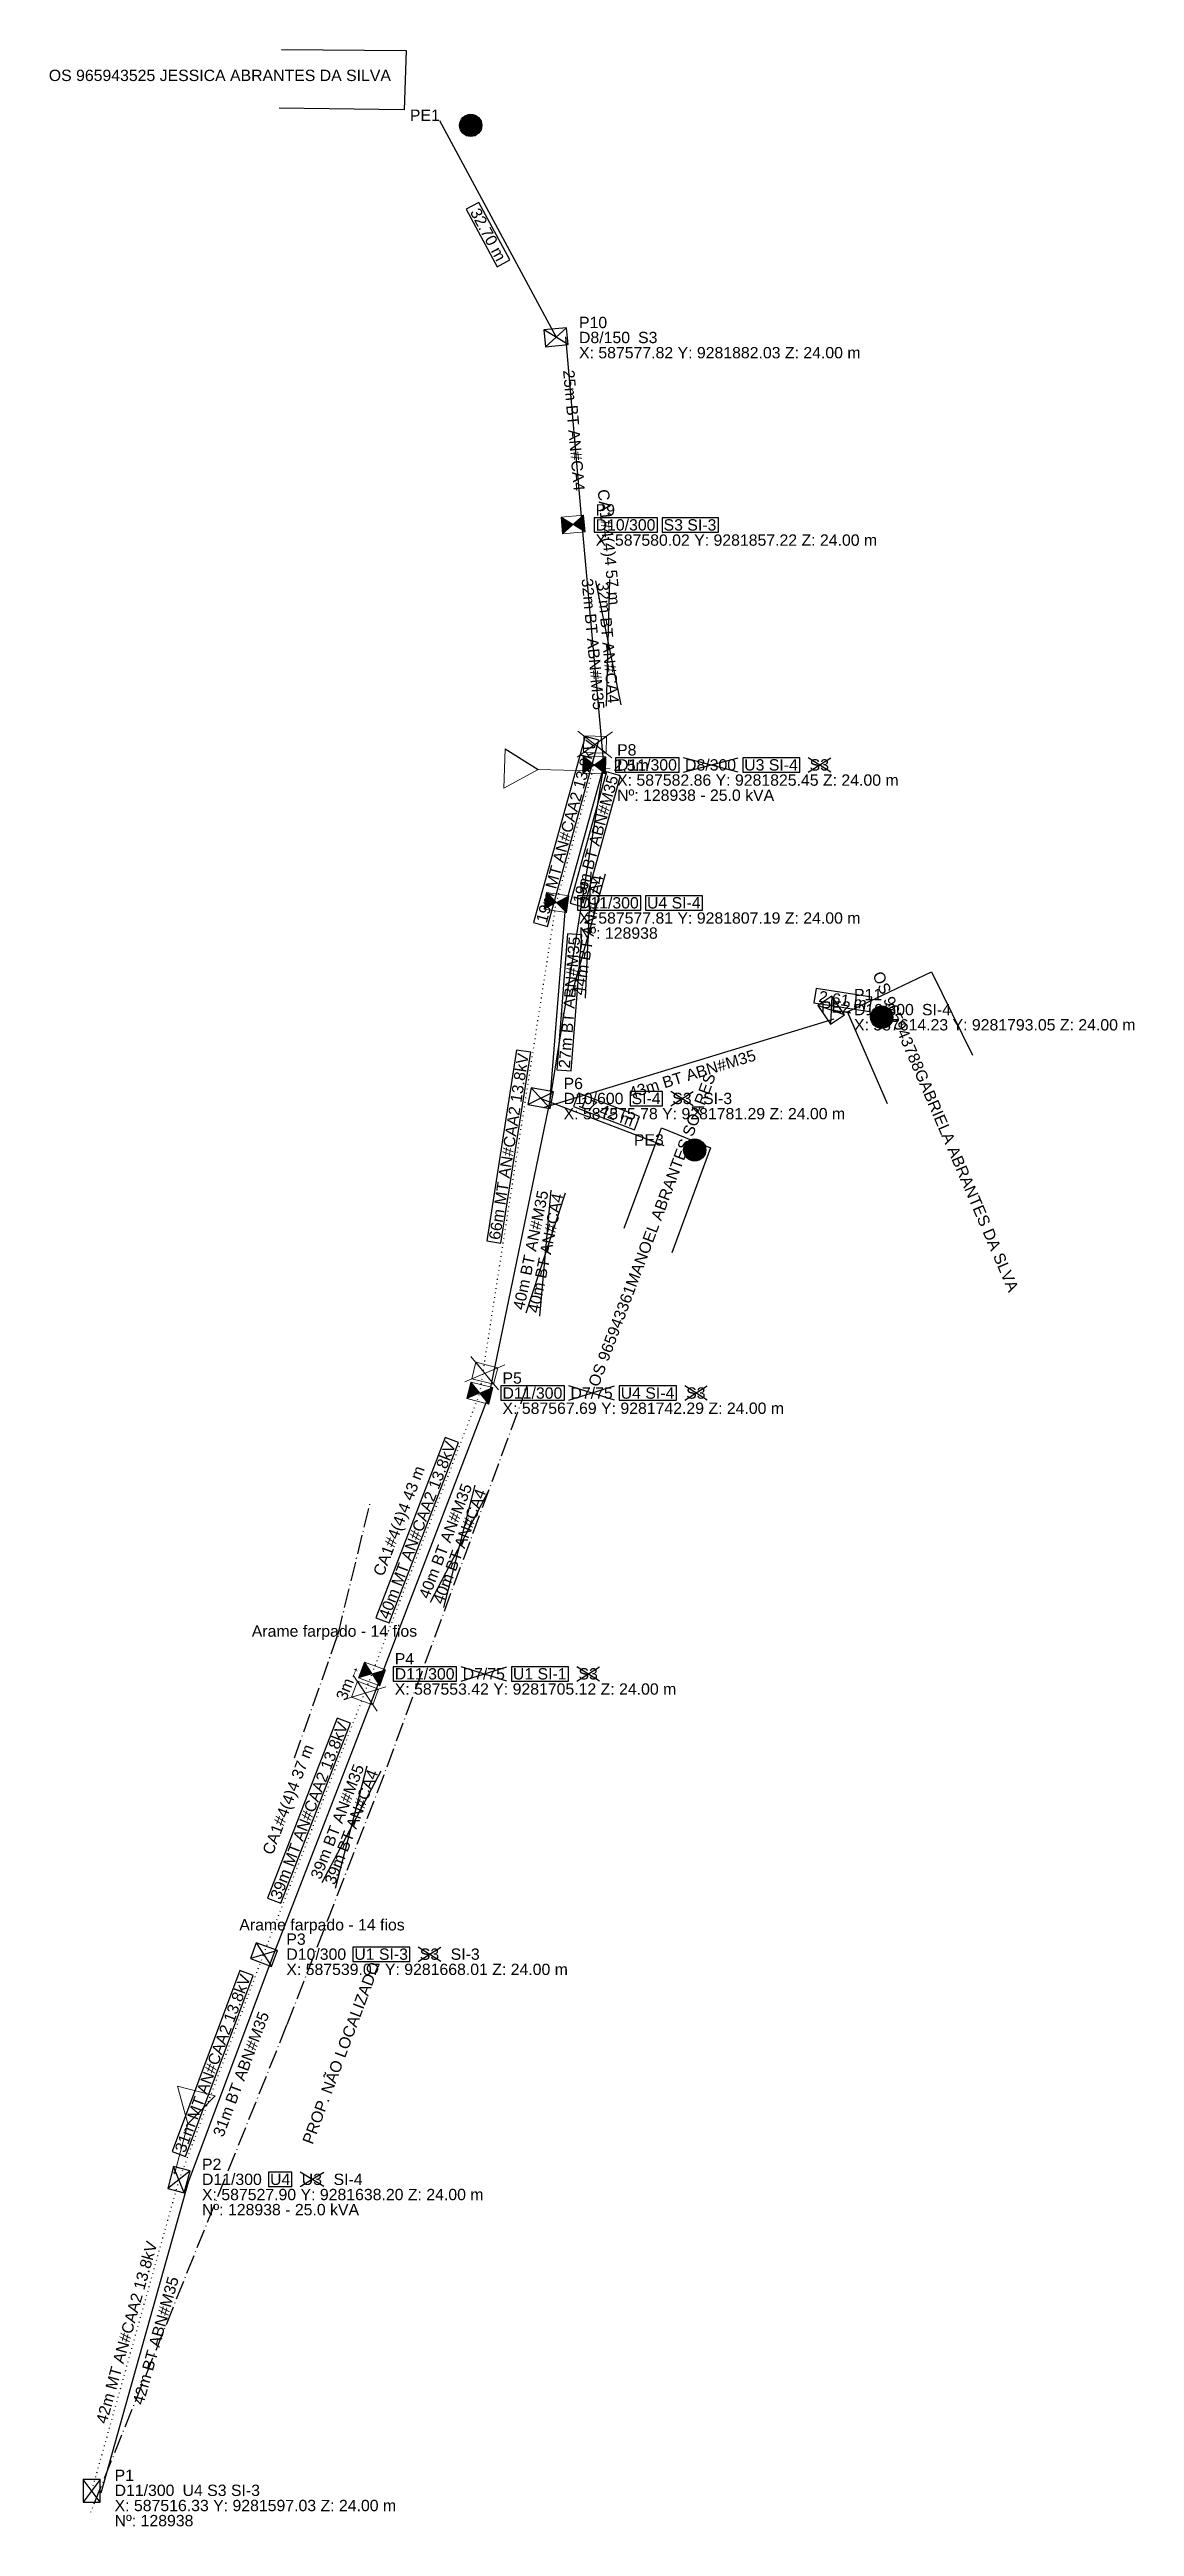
# Model space of a CAD drawing. Header units: metres. Extents: x 587511 to 587654, y 9281592 to 9281920.
import ezdxf
from ezdxf.enums import TextEntityAlignment as Align

# ---------------------------------------------------------------- set-up
doc = ezdxf.new("R2010")
doc.units = ezdxf.units.M
doc.linetypes.add('DASHDOT', pattern=[3.556, 2.54, -0.508, 0, -0.508])
doc.linetypes.add('DOT', pattern=[0.508, 0, -0.508])
for name, color, linetype in [('CERCA', 8, 'DASHDOT'), ('LINHAS', 7, 'CONTINUOUS'), ('PONTO DE ENTREGA', 8, 'CONTINUOUS'), ('PONTO FOTO', 4, 'CONTINUOUS'), ('POSTE', 3, 'CONTINUOUS'), ('Poste dt', 3, 'Continuous'), ('Poste Existente', 3, 'Continuous'), ('REDE PRIMARIA - Instalar', 1, 'DOT'), ('REDE PRIMARIA - Manter', 1, 'DOT'), ('REDE SECUNDARIA - Instalar', 5, 'CONTINUOUS'), ('REDE SECUNDARIA - Manter', 5, 'CONTINUOUS'), ('REDE SECUNDARIA - Remover', 5, 'CONTINUOUS'), ('REDE SECUNDARIA - Substituir', 5, 'CONTINUOUS'), ('TEXTOS A IMPLANTAR', 1, 'CONTINUOUS'), ('TEXTOS A REMOVER', 7, 'CONTINUOUS'), ('TEXTOS A SUBSTIRUIR', 7, 'CONTINUOUS'), ('TEXTOS EXISTENTES', 7, 'CONTINUOUS'), ('TEXTOS MAPA', 8, 'CONTINUOUS'), ('TRAFO', 7, 'CONTINUOUS')]:
    doc.layers.add(name, color=color, linetype=linetype)
doc.layers.add('TRAFO A IMPLANTAR', color=7, linetype='Continuous', lineweight=9)
doc.styles.add('ARIAL', font='arial.ttf')

# ---------------------------------------------------------------- blocks, each defined once
blk = doc.blocks.new('dt')
at = {"color": 0}
for p, q in [((1.120087, 1.5), (-1.120087, 1.5)), ((-1.120087, 1.5), (-1.120087, -1.5)), ((-1.120087, 1.5), (1.120087, -1.5)), ((-1.120087, -1.5), (1.120087, 1.5)), ((1.120087, -1.5), (1.120087, 1.5)), ((-1.120087, -1.5), (1.120087, -1.5))]:
    blk.add_line(p, q, dxfattribs=at)
for tag, p in [('MODELO', (-2.878805, 2.548923)), ('COD', (1.996674, -1.514935))]:
    blk.add_attdef(tag, p, '', height=1.6, dxfattribs=at)
blk = doc.blocks.new('PosteDtExistente')
at = {"layer": 'Poste Existente', "rotation": 180}
blk.add_blockref('dt', (-0.036594, -0.043517), dxfattribs=at)
at = {"layer": 'poste'}
for tag, p in [('MODELO', (-2.878805, 2.548923)), ('COD', (1.996674, -1.514935))]:
    blk.add_attdef(tag, p, '', height=1.6, dxfattribs=at)
blk = doc.blocks.new('TransformadorSemChaveExistente', base_point=(7.59, 0.14))
blk.add_line((9.58, 12), (6.92, 7.57))
at = {"layer": 'TRAFO A IMPLANTAR'}
for p, q in [((9.58, 12), (4.41, 12.09)), ((4.41, 12.09), (6.92, 7.57)), ((6.92, 7.57), (6.8, 0.86))]:
    blk.add_line(p, q, dxfattribs=at)
blk.add_circle((6.8, 0.86), 0.14, dxfattribs=at)
blk = doc.blocks.new('PosteDtSubstituir')
at = {"linetype": 'CONTINUOUS', "lineweight": 0}
h = blk.add_hatch(color=3, dxfattribs=at)
h.paths.add_polyline_path([(1.12, -1.5), (0, 0), (-1.12, -1.5)], flags=0)
h.paths.add_polyline_path([(1.12, 1.5), (-1.12, 1.5), (0, 0)], flags=0)
at = {"color": 1, "lineweight": 0}
for p, q in [((-0.98, -2.3), (-4.44, 2.29)), ((-4.42, -2.32), (-1, 2.3))]:
    blk.add_line(p, q, dxfattribs=at)
at = {"color": 3, "lineweight": 0}
for p, q in [((-3.83, 1.49), (-3.83, -1.51)), ((-1.59, 1.49), (-3.83, 1.49)), ((-1.59, -1.51), (-3.83, 1.49)), ((-1.59, 1.49), (-3.83, -1.51)), ((-1.59, -1.51), (-1.59, 1.49)), ((1.12, 1.5), (-1.12, -1.5)), ((1.12, -1.5), (-1.12, 1.5)), ((1.12, 1.5), (-1.12, 1.5)), ((-1.12, 1.5), (-1.12, -1.5)), ((1.12, -1.5), (1.12, 1.5)), ((-3.83, -1.51), (-1.59, -1.51)), ((-1.12, -1.5), (1.12, -1.5))]:
    blk.add_line(p, q, dxfattribs=at)
blk = doc.blocks.new('dtp')
at = {"linetype": 'Continuous', "lineweight": 0, "ltscale": 0.01}
h = blk.add_hatch(color=0, dxfattribs=at)
h.paths.add_polyline_path([(-1.12, 1.5), (0, 0), (1.12, 1.5)])
h.paths.add_polyline_path([(-1.12, -1.5), (1.12, -1.5), (0, 0)])
at = {"color": 0, "lineweight": 0}
for p, q in [((-1.12, -1.5), (1.12, 1.5)), ((-1.12, 1.5), (1.12, -1.5)), ((1.12, 1.5), (-1.12, 1.5)), ((-1.12, 1.5), (-1.12, -1.5)), ((1.12, -1.5), (1.12, 1.5)), ((-1.12, -1.5), (1.12, -1.5))]:
    blk.add_line(p, q, dxfattribs=at)
blk = doc.blocks.new('PosteDtProjetado')
at = {"layer": 'Poste dt', "rotation": 180}
blk.add_blockref('dtp', (-0.05948, 0.026162), dxfattribs=at)
at = {"layer": 'poste', "ltscale": 0.01}
for tag, p in [('MODELO', (-3.273471, 2.731691)), ('COD', (1.964351, -1.493983))]:
    blk.add_attdef(tag, p, '', height=1.6, dxfattribs=at)
blk = doc.blocks.new('PontoEntrega', base_point=(8.56, 3.62))
h = blk.add_hatch(color=1)
h.dxf.hatch_style = 1
h.paths.add_polyline_path([(14.13, 3.03, 1), (11.17, 3.03, 1)])
at = {"color": 1}
blk.add_circle((12.65, 3.03), 1.48, dxfattribs=at)

msp = doc.modelspace()

# ---------------------------------------------------------------- linework, layer by layer
at = {"color": 1, "linetype": 'CONTINUOUS'}
for p, q in [((587582.99, 9281849.82), (587586.36, 9281833.42)), ((587584.47, 9281833.25), (587584.88, 9281849.99)), ((587594.66, 9281824.5), (587601.89, 9281826.4)), ((587601.89, 9281824.5), (587594.66, 9281826.4)), ((587611.16, 9281824.5), (587614.15, 9281826.4)), ((587614.15, 9281824.5), (587611.16, 9281826.4)), ((587584.29, 9281810.99), (587579.78, 9281794.87)), ((587581.66, 9281794.57), (587582.41, 9281811.3)), ((587592.96, 9281780.34), (587595.95, 9281782.24)), ((587595.95, 9281780.34), (587592.96, 9281782.24)), ((587579, 9281768.78), (587573.76, 9281752.88)), ((587575.62, 9281752.49), (587577.14, 9281769.16)), ((587579.49, 9281741.34), (587585.54, 9281743.24)), ((587585.54, 9281741.34), (587579.49, 9281743.24)), ((587594.81, 9281741.34), (587597.8, 9281743.24)), ((587597.8, 9281741.34), (587594.81, 9281743.24)), ((587568.86, 9281729.43), (587561.12, 9281714.58)), ((587562.9, 9281713.9), (587567.08, 9281730.11)), ((587565.22, 9281704.17), (587571.27, 9281706.07)), ((587571.27, 9281704.17), (587565.22, 9281706.07)), ((587580.55, 9281704.17), (587583.53, 9281706.07)), ((587583.53, 9281704.17), (587580.55, 9281706.07)), ((587554.56, 9281692.26), (587546.79, 9281677.44)), ((587548.56, 9281676.75), (587552.79, 9281692.95)), ((587559.54, 9281667.06), (587562.53, 9281668.96)), ((587562.53, 9281667.06), (587559.54, 9281668.96)), ((587543.91, 9281637.25), (587547.02, 9281639.15)), ((587547.02, 9281637.25), (587543.91, 9281639.15))]:
    msp.add_line(p, q, dxfattribs=at)
at = {"layer": 'CERCA'}
for points in [[(587573.93, 9281743.21), (587554.96, 9281691.7), (587542.11, 9281658.61), (587516.14, 9281594.13)], [(587543.16, 9281694), (587548.91, 9281710.35), (587553.24, 9281728.02)]]:
    msp.add_lwpolyline(points, dxfattribs=at)
at = {"layer": 'LINHAS'}
for p, q in [((587541.42, 9281920.16), (587557.92, 9281920.02)), ((587557.92, 9281920.02), (587557.67, 9281912.2)), ((587557.67, 9281912.2), (587541.14, 9281912.42)), ((587616.37, 9281792.79), (587627.51, 9281798.05)), ((587627.51, 9281798.05), (587632.93, 9281787.02)), ((587621.67, 9281780.58), (587616.37, 9281792.79)), ((587586.82, 9281764.13), (587591.76, 9281777.41)), ((587591.76, 9281777.41), (587598.24, 9281774.75)), ((587598.24, 9281774.75), (587593.13, 9281760.88))]:
    msp.add_line(p, q, dxfattribs=at)
at = {"layer": 'PONTO DE ENTREGA'}
for p, q in [((587577.82, 9281882.03), (587562.39, 9281910.71)), ((587614.23, 9281793.05), (587616.81, 9281792.65)), ((587575.78, 9281781.29), (587592.05, 9281775.07))]:
    msp.add_line(p, q, dxfattribs=at)
for points in [[(587565.9, 9281899.02), (587569.99, 9281891.4), (587571.67, 9281892.3), (587567.57, 9281899.92), (587565.9, 9281899.02)], [(587611.92, 9281793.98), (587619.3, 9281792.81), (587619.59, 9281794.69), (587612.21, 9281795.85), (587611.92, 9281793.98)], [(587580.07, 9281780.24), (587588.15, 9281777.15), (587588.83, 9281778.93), (587580.75, 9281782.01), (587580.07, 9281780.24)]]:
    msp.add_lwpolyline(points, close=True, dxfattribs=at)
at = {"layer": 'REDE PRIMARIA - Instalar'}
for points in [[(587577.81, 9281807.19), (587582.86, 9281825.45)], [(587567.69, 9281742.29), (587577.81, 9281807.19)], [(587553.42, 9281705.12), (587567.69, 9281742.29)], [(587539.07, 9281668.01), (587553.42, 9281705.12)], [(587527.9, 9281638.2), (587539.07, 9281668.01)]]:
    msp.add_lwpolyline(points, dxfattribs=at)
at = {"layer": 'REDE PRIMARIA - Manter'}
msp.add_lwpolyline([(587516.33, 9281597.03), (587527.9, 9281638.2)], dxfattribs=at)
at = {"layer": 'REDE SECUNDARIA - Instalar'}
for points in [[(587579.02, 9281806.86), (587584.07, 9281825.12)], [(587577.02, 9281781.19), (587579.06, 9281807.09)]]:
    msp.add_lwpolyline(points, dxfattribs=at)
at = {"layer": 'REDE SECUNDARIA - Manter'}
for points in [[(587581.26, 9281857.33), (587579.06, 9281882.14)], [(587576.14, 9281780.09), (587614.59, 9281791.86)], [(587529.07, 9281637.76), (587540.24, 9281667.57)], [(587517.53, 9281596.69), (587529.11, 9281637.86)]]:
    msp.add_lwpolyline(points, dxfattribs=at)
at = {"layer": 'REDE SECUNDARIA - Remover'}
msp.add_lwpolyline([(587577.01, 9281781.09), (587584.1, 9281825.25)], dxfattribs=at)
at = {"layer": 'REDE SECUNDARIA - Substituir'}
for points in [[(587584.11, 9281825.56), (587581.26, 9281857.33)], [(587568.91, 9281742.04), (587577, 9281781.04)], [(587554.59, 9281704.67), (587568.85, 9281741.84)], [(587540.23, 9281667.56), (587554.59, 9281704.66)]]:
    msp.add_lwpolyline(points, dxfattribs=at)
at = {"layer": 'TEXTOS A IMPLANTAR'}
for points in [[(587582.82, 9281856.27), (587591.22, 9281856.27), (587591.22, 9281858.17), (587582.82, 9281858.17), (587582.82, 9281856.27)], [(587591.82, 9281856.27), (587599.28, 9281856.27), (587599.28, 9281858.17), (587591.82, 9281858.17), (587591.82, 9281856.27)], [(587576.64, 9281804.08), (587583.46, 9281828.72), (587581.62, 9281829.23), (587574.81, 9281804.58), (587576.64, 9281804.08)], [(587585.66, 9281824.5), (587594.06, 9281824.5), (587594.06, 9281826.4), (587585.66, 9281826.4), (587585.66, 9281824.5)], [(587602.49, 9281824.5), (587610.06, 9281824.5), (587610.06, 9281826.4), (587602.49, 9281826.4), (587602.49, 9281824.5)], [(587581.5, 9281806.64), (587586.31, 9281824.03), (587584.48, 9281824.54), (587579.67, 9281807.15), (587581.5, 9281806.64)], [(587580.61, 9281806.24), (587589.02, 9281806.24), (587589.02, 9281808.14), (587580.61, 9281808.14), (587580.61, 9281806.24)], [(587589.62, 9281806.24), (587597.19, 9281806.24), (587597.19, 9281808.14), (587589.62, 9281808.14), (587589.62, 9281806.24)], [(587579.78, 9281784.96), (587581.19, 9281802.95), (587579.3, 9281803.09), (587577.88, 9281785.11), (587579.78, 9281784.96)], [(587570.48, 9281762.16), (587574.43, 9281787.42), (587572.55, 9281787.71), (587568.61, 9281762.45), (587570.48, 9281762.16)], [(587587.58, 9281780.34), (587591.86, 9281780.34), (587591.86, 9281782.24), (587587.58, 9281782.24), (587587.58, 9281780.34)], [(587570.49, 9281741.34), (587578.89, 9281741.34), (587578.89, 9281743.24), (587570.49, 9281743.24), (587570.49, 9281741.34)], [(587586.14, 9281741.34), (587593.71, 9281741.34), (587593.71, 9281743.24), (587586.14, 9281743.24), (587586.14, 9281741.34)], [(587555.69, 9281711.87), (587564.86, 9281735.75), (587563.08, 9281736.43), (587553.92, 9281712.55), (587555.69, 9281711.87)], [(587556.22, 9281704.17), (587564.62, 9281704.17), (587564.62, 9281706.07), (587556.22, 9281706.07), (587556.22, 9281704.17)], [(587571.87, 9281704.17), (587579.45, 9281704.17), (587579.45, 9281706.07), (587571.87, 9281706.07), (587571.87, 9281704.17)], [(587541.35, 9281674.75), (587550.58, 9281698.6), (587548.81, 9281699.28), (587539.58, 9281675.43), (587541.35, 9281674.75)], [(587550.87, 9281667.06), (587558.44, 9281667.06), (587558.44, 9281668.96), (587550.87, 9281668.96), (587550.87, 9281667.06)], [(587528.72, 9281641.24), (587537.69, 9281665.18), (587535.91, 9281665.85), (587526.94, 9281641.9), (587528.72, 9281641.24)], [(587539.71, 9281637.25), (587542.81, 9281637.25), (587542.81, 9281639.15), (587539.71, 9281639.15), (587539.71, 9281637.25)]]:
    msp.add_lwpolyline(points, close=True, dxfattribs=at)

# ---------------------------------------------------------------- block references
for name, p, rotation in [('PosteDtExistente', (587577.82, 9281882.03), 275.5418058300147), ('PosteDtProjetado', (587580.02, 9281857.22), 275.21530429362554), ('PosteDtSubstituir', (587582.86, 9281825.45), 268.3800656489504), ('PosteDtProjetado', (587577.81, 9281807.19), 261.51119795537414), ('PosteDtExistente', (587614.23, 9281793.05), 33.91199999999998), ('PosteDtExistente', (587575.78, 9281781.29), 259.279), ('PosteDtSubstituir', (587567.69, 9281742.29), 256.0379573613487), ('PosteDtSubstituir', (587553.42, 9281705.12), 69.86341073681689), ('PosteDtExistente', (587539.07, 9281668.01), 69.72297979174994), ('PosteDtExistente', (587527.9, 9281638.2), 345.4898450210985)]:
    msp.add_blockref(name, p, dxfattribs=dict(rotation=rotation))
msp.add_blockref('PosteDtExistente', (587516.33, 9281597.03))
at = {"layer": 'PONTO DE ENTREGA'}
for p in [(587562.39, 9281910.71), (587616.81, 9281792.65), (587592.05, 9281775.07)]:
    msp.add_blockref('PontoEntrega', p, dxfattribs=at)
at = {"layer": 'TRAFO'}
for p, rotation in [((587582.86, 9281825.45), 89.38999999999999), ((587527.9, 9281638.2), 346.288)]:
    msp.add_blockref('TransformadorSemChaveExistente', p, dxfattribs=dict(at, rotation=rotation))

# ---------------------------------------------------------------- texts
at = {"style": 'Arial'}
for s, p in [('X: 587577.82 Y: 9281882.03 Z: 24.00 m', (587580.82, 9281880.03)), ('X: 587580.02 Y: 9281857.22 Z: 24.00 m', (587583.02, 9281855.22)), ('X: 587582.86 Y: 9281825.45 Z: 24.00 m', (587585.86, 9281823.45)), ('X: 587577.81 Y: 9281807.19 Z: 24.00 m', (587580.81, 9281805.19)), ('X: 587614.23 Y: 9281793.05 Z: 24.00 m', (587617.23, 9281791.05)), ('X: 587575.78 Y: 9281781.29 Z: 24.00 m', (587578.78, 9281779.29)), ('X: 587567.69 Y: 9281742.29 Z: 24.00 m', (587570.69, 9281740.29)), ('X: 587553.42 Y: 9281705.12 Z: 24.00 m', (587556.42, 9281703.12)), ('X: 587539.07 Y: 9281668.01 Z: 24.00 m', (587542.07, 9281666.01)), ('X: 587527.90 Y: 9281638.20 Z: 24.00 m', (587530.9, 9281636.2)), ('X: 587516.33 Y: 9281597.03 Z: 24.00 m', (587519.33, 9281595.03))]:
    msp.add_text(s, height=1.5, dxfattribs=at).set_placement(p, align=Align.MIDDLE_LEFT)
at = {"layer": 'CERCA', "linetype": 'Continuous', "style": 'Arial'}
for p in [(587548.44, 9281710.79), (587546.79, 9281671.91)]:
    msp.add_text('Arame farpado - 14 fios', height=1.5, dxfattribs=at).set_placement(p, align=Align.MIDDLE_CENTER)
at = {"layer": 'PONTO DE ENTREGA', "style": 'Arial'}
for s, p in [('PE1', (587562.39, 9281910.71)), ('PE2', (587616.81, 9281792.65)), ('PE3', (587592.05, 9281775.07))]:
    msp.add_text(s, height=1.5, dxfattribs=at).set_placement(p, align=Align.RIGHT)
at = {"layer": 'PONTO DE ENTREGA', "char_height": 1.5, "attachment_point": 5, "style": 'Arial'}
for s, insert, rotation in [('32.70 m', (587568.78, 9281895.66), 298.2887), ('2.61 m', (587615.75, 9281794.33), 351.0338), ('17.42 m', (587584.45, 9281779.58), 339.0838)]:
    msp.add_mtext(s, dxfattribs=dict(at, insert=insert, rotation=rotation))
at = {"layer": 'PONTO FOTO', "style": 'Arial'}
for s, p in [('P10', (587580.82, 9281884.03)), ('P9', (587583.02, 9281859.22)), ('P8', (587585.86, 9281827.45)), ('P7', (587580.81, 9281809.19)), ('P11', (587617.23, 9281795.05)), ('P6', (587578.78, 9281783.29)), ('P5', (587570.69, 9281744.29)), ('P4', (587556.42, 9281707.12)), ('P3', (587542.07, 9281670.01)), ('P2', (587530.9, 9281640.2)), ('P1', (587519.33, 9281599.03))]:
    msp.add_text(s, height=1.5, dxfattribs=at).set_placement(p, align=Align.MIDDLE_LEFT)
at = {"layer": 'TEXTOS A IMPLANTAR', "char_height": 1.5, "attachment_point": 4, "style": 'Arial'}
for s, insert in [('D10/300', (587583.02, 9281857.22)), ('S3 SI-3', (587592.02, 9281857.22)), ('D11/300', (587585.86, 9281825.45)), ('U3 SI-4', (587602.69, 9281825.45)), ('D11/300', (587580.81, 9281807.19)), ('U4 SI-4', (587589.82, 9281807.19)), ('SI-4', (587587.78, 9281781.29)), ('D11/300', (587570.69, 9281742.29)), ('U4 SI-4', (587586.34, 9281742.29)), ('D11/300', (587556.42, 9281705.12)), ('U1 SI-1', (587572.07, 9281705.12)), ('U1 SI-3', (587551.07, 9281668.01)), ('U4', (587539.91, 9281638.2))]:
    msp.add_mtext(s, dxfattribs=dict(at, insert=insert))
at = {"layer": 'TEXTOS A IMPLANTAR', "char_height": 1.5, "attachment_point": 2, "style": 'Arial'}
for s, insert, rotation in [('19m MT AN#CAA2 13.8kV', (587578.41, 9281816.85), 74.5467), ('19m BT ABN#M35', (587582.27, 9281815.79), 74.5467), ('27m BT ABN#M35', (587578.79, 9281794.08), 85.5036), ('66m MT AN#CAA2 13.8kV', (587570.78, 9281775.05), 81.1314), ('40m MT AN#CAA2 13.8kV', (587558.69, 9281724.42), 69.0048), ('39m MT AN#CAA2 13.8kV', (587544.38, 9281687.29), 68.8495), ('31m MT AN#CAA2 13.8kV', (587531.61, 9281653.81), 69.4743)]:
    msp.add_mtext(s, dxfattribs=dict(at, insert=insert, rotation=rotation))
at = {"layer": 'TEXTOS A REMOVER', "char_height": 1.5, "attachment_point": 4, "style": 'Arial'}
for s, insert in [('D8/300', (587594.86, 9281825.45)), ('S3', (587611.36, 9281825.45)), ('S3', (587593.16, 9281781.29)), ('D7/75', (587579.69, 9281742.29)), ('S3', (587595.01, 9281742.29)), ('D7/75', (587565.42, 9281705.12)), ('S3', (587580.75, 9281705.12)), ('S3', (587559.74, 9281668.01)), ('U3', (587544.11, 9281638.2))]:
    msp.add_mtext(s, dxfattribs=dict(at, insert=insert))
at = {"layer": 'TEXTOS A REMOVER', "insert": (587581.29, 9281803.05), "char_height": 1.5, "attachment_point": 2, "rotation": 80.8865, "style": 'Arial'}
msp.add_mtext('44m BT AN#CA4', dxfattribs=at)
at = {"layer": 'TEXTOS A SUBSTIRUIR', "char_height": 1.5, "attachment_point": 2, "style": 'Arial'}
for s, insert, rotation in [('32m BT ABN#M35', (587583.43, 9281841.51), 275.1159), ('32m BT AN#CA4', (587585.42, 9281841.69), 275.1159), ('40m BT AN#M35', (587573.69, 9281761.38), 78.2806), ('40m BT AN#CA4', (587575.65, 9281760.98), 78.2806), ('40m BT AN#M35', (587562.42, 9281722.99), 69.0048), ('40m BT AN#CA4', (587564.29, 9281722.27), 69.0048), ('39m BT AN#M35', (587548.11, 9281685.84), 68.8495), ('39m BT AN#CA4', (587549.97, 9281685.12), 68.8495)]:
    msp.add_mtext(s, dxfattribs=dict(at, insert=insert, rotation=rotation))
at = {"layer": 'TEXTOS EXISTENTES', "char_height": 1.5, "attachment_point": 4, "style": 'Arial'}
for s, insert in [('D8/150', (587580.82, 9281882.03)), ('S3', (587588.64, 9281882.03)), ('D10/300', (587617.23, 9281793.05)), ('SI-4', (587626.23, 9281793.05)), ('D10/600', (587578.78, 9281781.29)), ('SI-3', (587597.25, 9281781.29)), ('D10/300', (587542.07, 9281668.01)), ('SI-3', (587563.83, 9281668.01)), ('D11/300', (587530.9, 9281638.2)), ('SI-4', (587548.32, 9281638.2)), ('D11/300', (587519.33, 9281597.03)), ('U4 S3 SI-3', (587528.33, 9281597.03))]:
    msp.add_mtext(s, dxfattribs=dict(at, insert=insert))
at = {"layer": 'TEXTOS EXISTENTES', "char_height": 1.5, "attachment_point": 2, "style": 'Arial'}
for s, insert, rotation in [('25m BT AN#CA4', (587580.91, 9281869.8), 275.0637), ('43m BT ABN#M35', (587595.59, 9281785.26), 17.0128), ('31m BT ABN#M35', (587535.36, 9281652.4), 69.4743), ('42m MT AN#CAA2 13.8kV', (587520.19, 9281618.15), 74.2984), ('42m BT ABN#M35', (587524.04, 9281617.07), 74.2984)]:
    msp.add_mtext(s, dxfattribs=dict(at, insert=insert, rotation=rotation))
at = {"layer": 'TEXTOS MAPA', "true_color": 0xf44336, "style": 'Arial'}
for s, p in [('OS 965943525 JESSICA ABRANTES DA SILVA', (587533.27, 9281916.74)), ('←2,5m', (587586.68, 9281825.41))]:
    msp.add_text(s, height=1.5, dxfattribs=at).set_placement(p, align=Align.MIDDLE_CENTER)
at = {"layer": 'TEXTOS MAPA', "true_color": 0x4caf50, "style": 'Arial'}
for s, rotation, p in [('CA1#4(4)4 57 m', 275.6801, (587584.79, 9281854.29)), ('CA1#4(4)4 43 m', 68.9582, (587556.97, 9281725.38)), ('CA1#4(4)4 37 m', 69.1227, (587542.29, 9281688.5))]:
    msp.add_text(s, height=1.5, rotation=rotation, dxfattribs=at).set_placement(p, align=Align.MIDDLE_CENTER)
at = {"layer": 'TEXTOS MAPA', "true_color": 0xf44336, "style": 'Arial'}
for s, rotation, p in [('OS 965943788GABRIELA ABRANTES DA SLVA', 293.1859, (587629.37, 9281776.92)), ('OS 965943361MANOEL ABRANTES SOARES', 69.3546, (587590.47, 9281763.92)), ('3m→', 68.0635, (587550.21, 9281704.07))]:
    msp.add_text(s, height=1.5, rotation=rotation, dxfattribs=at).set_placement(p, align=Align.MIDDLE_CENTER)
at = {"layer": 'TEXTOS MAPA', "true_color": 0xffeb3b, "style": 'Arial'}
msp.add_text('PROP. NÃO LOCALIZADO ', height=1.5, rotation=69.5068, dxfattribs=at).set_placement((587549.41, 9281655.21), align=Align.MIDDLE_CENTER)
at = {"layer": 'TRAFO', "style": 'Arial'}
for s, p in [('Nº: 128938 - 25.0 kVA', (587585.86, 9281821.45)), ('Nº: 128938', (587580.81, 9281803.19)), ('Nº: 128938 - 25.0 kVA', (587530.9, 9281634.2)), ('Nº: 128938', (587519.33, 9281593.03))]:
    msp.add_text(s, height=1.5, dxfattribs=at).set_placement(p, align=Align.MIDDLE_LEFT)

doc.saveas('drawing.dxf')
